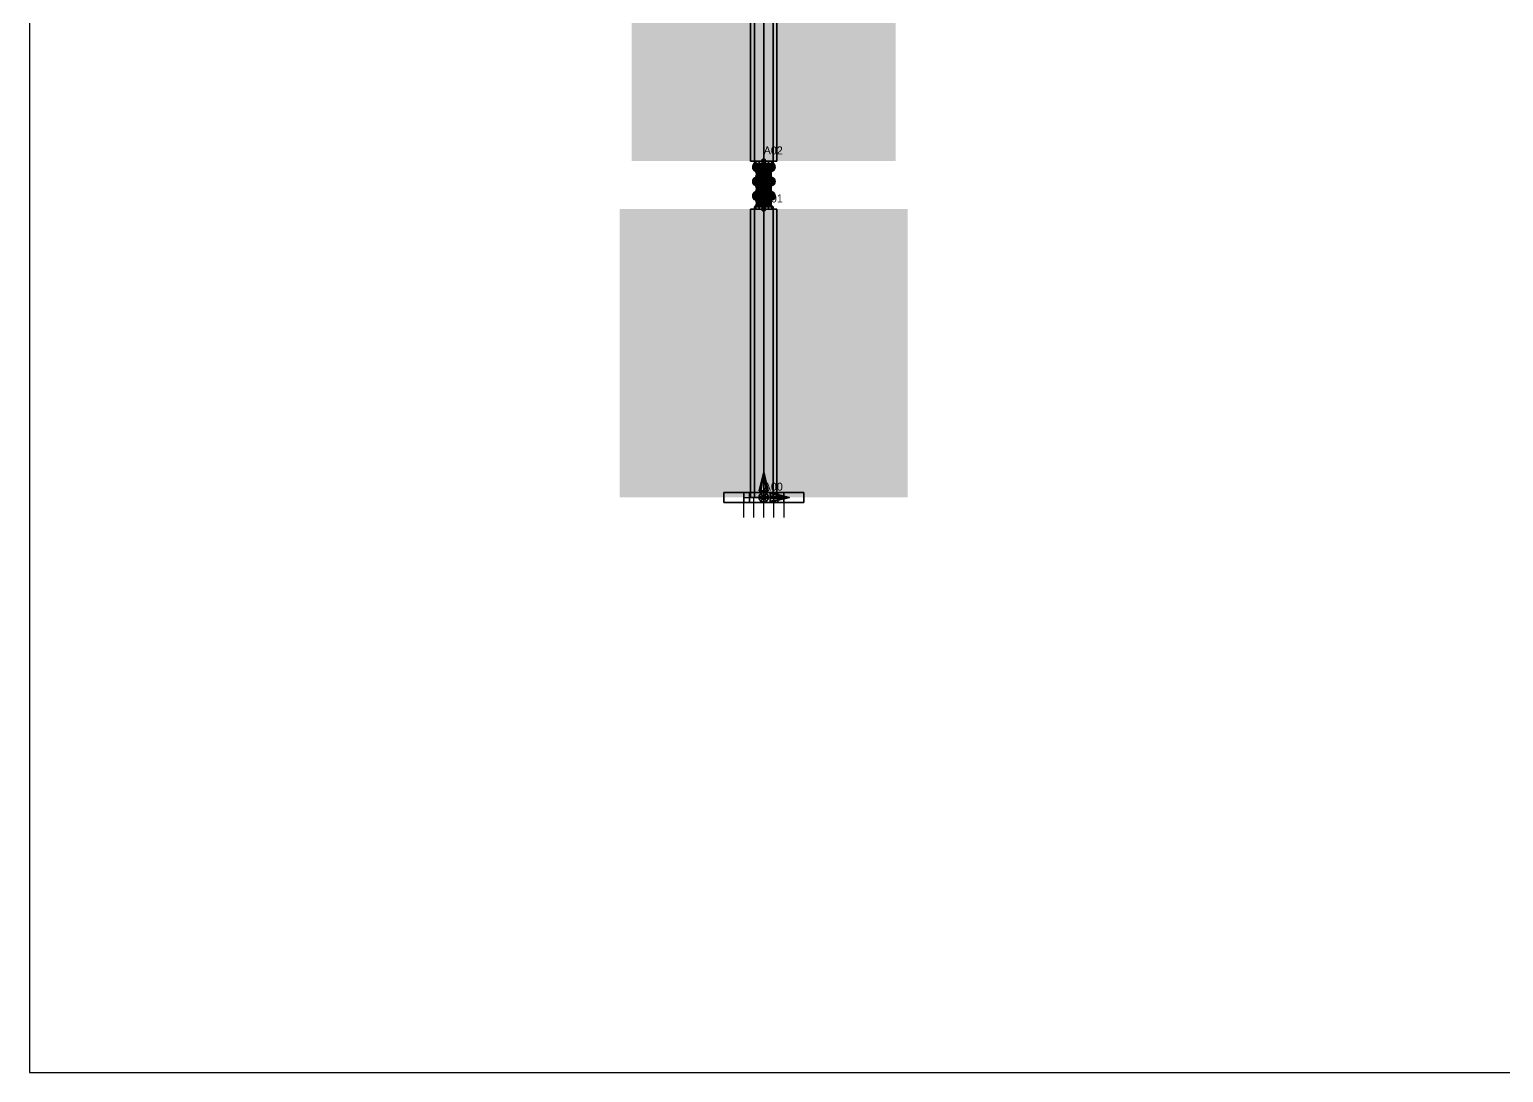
# Model space of a CAD drawing. Extents: x -1614 to 297846, y -601 to 211160.
# Drawn here: x -1614 to 7745, y -601 to 6016 of the extents above; entities that cross this region are included whole.
import ezdxf

# ---------------------------------------------------------------- set-up
doc = ezdxf.new("R2010")
doc.units = 0
doc.layers.get('0').update_dxf_attribs({"linetype": 'CONTINUOUS'})
for name, color, linetype in [('3D-MODEL', 1, 'CONTINUOUS'), ('ANCHOR', 12, 'CONTINUOUS'), ('BORDER', 7, 'CONTINUOUS'), ('DISPL', 13, 'CONTINUOUS'), ('FLXJNT', 4, 'CONTINUOUS'), ('POINT', 5, 'CONTINUOUS'), ('PTATT', 7, 'CONTINUOUS'), ('RUN', 5, 'CONTINUOUS')]:
    doc.layers.add(name, color=color, linetype=linetype)

# ---------------------------------------------------------------- blocks, each defined once
blk = doc.blocks.new('A3BORD')
for p, q in [((-2, 293), (-2, -4)), ((-2, -4), (418, -4))]:
    blk.add_line(p, q)
at = {"flags": 9}
blk.add_attdef('SCL', (329.634147, 57.400283), '', height=5, dxfattribs=at)
blk = doc.blocks.new('RUN')
at = {"const_width": 1}
blk.add_lwpolyline([(0, 0), (1, 0)], dxfattribs=at)
at = {"flags": 9}
for tag, p in [('SCH', (0.349303, 0.165755)), ('MAT', (0.349303, 0.182422)), ('NOM', (0.349303, 0.149088))]:
    blk.add_attdef(tag, p, '', height=0.01, dxfattribs=at)
blk = doc.blocks.new('3DRUN')
at = {"color": 0, "linetype": 'CONTINUOUS'}
for points in [[(1, 0.353553, -0.353553), (1, 0.5), (0, 0.5), (0, 0.353553, -0.353553)], [(1, 0.5), (1, 0.353553, 0.353553), (0, 0.353553, 0.353553), (0, 0.5)], [(1, 0, -0.5), (1, 0.353553, -0.353553), (0, 0.353553, -0.353553), (0, 0, -0.5)], [(1, 0.353553, 0.353553), (1, 0, 0.5), (0, 0, 0.5), (0, 0.353553, 0.353553)], [(1, -0.353553, -0.353553), (1, 0, -0.5), (0, 0, -0.5), (0, -0.353553, -0.353553)], [(1, 0, 0.5), (1, -0.353553, 0.353553), (0, -0.353553, 0.353553), (0, 0, 0.5)], [(1, -0.353553, 0.353553), (1, -0.5), (0, -0.5), (0, -0.353553, 0.353553)], [(1, -0.5), (1, -0.353553, -0.353553), (0, -0.353553, -0.353553), (0, -0.5)]]:
    blk.add_3dface(points, dxfattribs=at)
blk = doc.blocks.new('FLXJNT')
at = {"color": 0, "linetype": 'BYBLOCK'}
for p, q in [((0, 0.5), (0, -0.5)), ((0, 0.35), (0.05, 0.35)), ((0.95, 0.35), (1, 0.35)), ((1, -0.5), (1, 0.5)), ((0, -0.35), (0.05, -0.35)), ((0.95, -0.35), (1, -0.35))]:
    blk.add_line(p, q, dxfattribs=at)
for centre, start, end in [((0.125, 0.35), 180, 0), ((0.275, 0.35), 0, 180), ((0.425, 0.35), 180, 0), ((0.575, 0.35), 0, 180), ((0.725, 0.35), 180, 0), ((0.875, 0.35), 0, 180), ((0.125, -0.35), 0, 180), ((0.425, -0.35), 0, 180), ((0.725, -0.35), 0, 180), ((0.275, -0.35), 180, 0), ((0.575, -0.35), 180, 0), ((0.875, -0.35), 180, 0)]:
    blk.add_arc(centre, 0.075, start, end, dxfattribs=at)
blk = doc.blocks.new('3DFLXJNT')
at = {"color": 0, "linetype": 'BYBLOCK'}
blk.add_lwpolyline([(1, 0.5), (1, 0.35), (0.95, 0.35, 1), (0.8, 0.35, -1), (0.65, 0.35, 1), (0.5, 0.35, -1), (0.35, 0.35, 1), (0.2, 0.35, -1), (0.05, 0.35), (0, 0.35), (0, 0.5)], format="xyb", dxfattribs=at)
at = {"color": 0, "linetype": 'BYBLOCK', "extrusion": (1, 0, 0)}
blk.add_circle((0, 0), 0.5, dxfattribs=at)
at = {"color": 0, "linetype": 'BYBLOCK', "extrusion": (-1, 0, 0)}
blk.add_circle((0, 0, -1), 0.5, dxfattribs=at)
at = {"color": 0, "linetype": 'BYBLOCK'}
mesh = blk.add_polymesh((9, 5), dxfattribs=at)
for k, corner in enumerate([(0.060048, 0.3125), (0.052556, 0.330589), (0.05, 0.35), (0, 0.35), (0, 0.5), (0.060048, 0.270633, -0.15625), (0.052556, 0.286298, -0.165294), (0.05, 0.303109, -0.175), (0, 0.303109, -0.175), (0, 0.433013, -0.25), (0.060048, 0.15625, -0.270633), (0.052556, 0.165294, -0.286298), (0.05, 0.175, -0.303109), (0, 0.175, -0.303109), (0, 0.25, -0.433013), (0.060048, 0, -0.3125), (0.052556, 0, -0.330589), (0.05, 0, -0.35), (0, 0, -0.35), (0, 0, -0.5), (0.060048, -0.15625, -0.270633), (0.052556, -0.165294, -0.286298), (0.05, -0.175, -0.303109), (0, -0.175, -0.303109), (0, -0.25, -0.433013), (0.060048, -0.270633, -0.15625), (0.052556, -0.286298, -0.165294), (0.05, -0.303109, -0.175), (0, -0.303109, -0.175), (0, -0.433013, -0.25), (0.060048, -0.3125), (0.052556, -0.330589), (0.05, -0.35), (0, -0.35), (0, -0.5), (0.060048, -0.270633, 0.15625), (0.052556, -0.286298, 0.165294), (0.05, -0.303109, 0.175), (0, -0.303109, 0.175), (0, -0.433013, 0.25), (0.060048, -0.15625, 0.270633), (0.052556, -0.165294, 0.286298), (0.05, -0.175, 0.303109), (0, -0.175, 0.303109), (0, -0.25, 0.433013)]):
    mesh.set_mesh_vertex(divmod(k, 5), corner)
mesh = blk.add_polymesh((4, 5), dxfattribs=at)
for k, corner in enumerate([(0.060048, -0.15625, 0.270633), (0.052556, -0.165294, 0.286298), (0.05, -0.175, 0.303109), (0, -0.175, 0.303109), (0, -0.25, 0.433013), (0.060048, 0, 0.3125), (0.052556, 0, 0.330589), (0.05, 0, 0.35), (0, 0, 0.35), (0, 0, 0.5), (0.060048, 0.15625, 0.270633), (0.052556, 0.165294, 0.286298), (0.05, 0.175, 0.303109), (0, 0.175, 0.303109), (0, 0.25, 0.433013), (0.060048, 0.270633, 0.15625), (0.052556, 0.286298, 0.165294), (0.05, 0.303109, 0.175), (0, 0.303109, 0.175), (0, 0.433013, 0.25)]):
    mesh.set_mesh_vertex(divmod(k, 5), corner)
mesh = blk.add_polymesh((9, 9), dxfattribs=at)
for k, corner in enumerate([(0.189952, 0.3125), (0.178033, 0.296967), (0.1625, 0.285048), (0.144411, 0.277556), (0.125, 0.275), (0.105589, 0.277556), (0.0875, 0.285048), (0.071967, 0.296967), (0.060048, 0.3125), (0.189952, 0.270633, -0.15625), (0.178033, 0.257181, -0.148483), (0.1625, 0.246859, -0.142524), (0.144411, 0.24037, -0.138778), (0.125, 0.238157, -0.1375), (0.105589, 0.24037, -0.138778), (0.0875, 0.246859, -0.142524), (0.071967, 0.257181, -0.148483), (0.060048, 0.270633, -0.15625), (0.189952, 0.15625, -0.270633), (0.178033, 0.148483, -0.257181), (0.1625, 0.142524, -0.246859), (0.144411, 0.138778, -0.24037), (0.125, 0.1375, -0.238157), (0.105589, 0.138778, -0.24037), (0.0875, 0.142524, -0.246859), (0.071967, 0.148483, -0.257181), (0.060048, 0.15625, -0.270633), (0.189952, 0, -0.3125), (0.178033, 0, -0.296967), (0.1625, 0, -0.285048), (0.144411, 0, -0.277556), (0.125, 0, -0.275), (0.105589, 0, -0.277556), (0.0875, 0, -0.285048), (0.071967, 0, -0.296967), (0.060048, 0, -0.3125), (0.189952, -0.15625, -0.270633), (0.178033, -0.148483, -0.257181), (0.1625, -0.142524, -0.246859), (0.144411, -0.138778, -0.24037), (0.125, -0.1375, -0.238157), (0.105589, -0.138778, -0.24037), (0.0875, -0.142524, -0.246859), (0.071967, -0.148483, -0.257181), (0.060048, -0.15625, -0.270633), (0.189952, -0.270633, -0.15625), (0.178033, -0.257181, -0.148483), (0.1625, -0.246859, -0.142524), (0.144411, -0.24037, -0.138778), (0.125, -0.238157, -0.1375), (0.105589, -0.24037, -0.138778), (0.0875, -0.246859, -0.142524), (0.071967, -0.257181, -0.148483), (0.060048, -0.270633, -0.15625), (0.189952, -0.3125), (0.178033, -0.296967), (0.1625, -0.285048), (0.144411, -0.277556), (0.125, -0.275), (0.105589, -0.277556), (0.0875, -0.285048), (0.071967, -0.296967), (0.060048, -0.3125), (0.189952, -0.270633, 0.15625), (0.178033, -0.257181, 0.148483), (0.1625, -0.246859, 0.142524), (0.144411, -0.24037, 0.138778), (0.125, -0.238157, 0.1375), (0.105589, -0.24037, 0.138778), (0.0875, -0.246859, 0.142524), (0.071967, -0.257181, 0.148483), (0.060048, -0.270633, 0.15625), (0.189952, -0.15625, 0.270633), (0.178033, -0.148483, 0.257181), (0.1625, -0.142524, 0.246859), (0.144411, -0.138778, 0.24037), (0.125, -0.1375, 0.238157), (0.105589, -0.138778, 0.24037), (0.0875, -0.142524, 0.246859), (0.071967, -0.148483, 0.257181), (0.060048, -0.15625, 0.270633)]):
    mesh.set_mesh_vertex(divmod(k, 9), corner)
mesh = blk.add_polymesh((9, 9), dxfattribs=at)
for k, corner in enumerate([(0.275, 0.425), (0.255589, 0.422444), (0.2375, 0.414952), (0.221967, 0.403033), (0.210048, 0.3875), (0.202556, 0.369411), (0.2, 0.35), (0.197444, 0.330589), (0.189952, 0.3125), (0.275, 0.368061, -0.2125), (0.255589, 0.365848, -0.211222), (0.2375, 0.359359, -0.207476), (0.221967, 0.349037, -0.201517), (0.210048, 0.335585, -0.19375), (0.202556, 0.31992, -0.184706), (0.2, 0.303109, -0.175), (0.197444, 0.286298, -0.165294), (0.189952, 0.270633, -0.15625), (0.275, 0.2125, -0.368061), (0.255589, 0.211222, -0.365848), (0.2375, 0.207476, -0.359359), (0.221967, 0.201517, -0.349037), (0.210048, 0.19375, -0.335585), (0.202556, 0.184706, -0.31992), (0.2, 0.175, -0.303109), (0.197444, 0.165294, -0.286298), (0.189952, 0.15625, -0.270633), (0.275, 0, -0.425), (0.255589, 0, -0.422444), (0.2375, 0, -0.414952), (0.221967, 0, -0.403033), (0.210048, 0, -0.3875), (0.202556, 0, -0.369411), (0.2, 0, -0.35), (0.197444, 0, -0.330589), (0.189952, 0, -0.3125), (0.275, -0.2125, -0.368061), (0.255589, -0.211222, -0.365848), (0.2375, -0.207476, -0.359359), (0.221967, -0.201517, -0.349037), (0.210048, -0.19375, -0.335585), (0.202556, -0.184706, -0.31992), (0.2, -0.175, -0.303109), (0.197444, -0.165294, -0.286298), (0.189952, -0.15625, -0.270633), (0.275, -0.368061, -0.2125), (0.255589, -0.365848, -0.211222), (0.2375, -0.359359, -0.207476), (0.221967, -0.349037, -0.201517), (0.210048, -0.335585, -0.19375), (0.202556, -0.31992, -0.184706), (0.2, -0.303109, -0.175), (0.197444, -0.286298, -0.165294), (0.189952, -0.270633, -0.15625), (0.275, -0.425), (0.255589, -0.422444), (0.2375, -0.414952), (0.221967, -0.403033), (0.210048, -0.3875), (0.202556, -0.369411), (0.2, -0.35), (0.197444, -0.330589), (0.189952, -0.3125), (0.275, -0.368061, 0.2125), (0.255589, -0.365848, 0.211222), (0.2375, -0.359359, 0.207476), (0.221967, -0.349037, 0.201517), (0.210048, -0.335585, 0.19375), (0.202556, -0.31992, 0.184706), (0.2, -0.303109, 0.175), (0.197444, -0.286298, 0.165294), (0.189952, -0.270633, 0.15625), (0.275, -0.2125, 0.368061), (0.255589, -0.211222, 0.365848), (0.2375, -0.207476, 0.359359), (0.221967, -0.201517, 0.349037), (0.210048, -0.19375, 0.335585), (0.202556, -0.184706, 0.31992), (0.2, -0.175, 0.303109), (0.197444, -0.165294, 0.286298), (0.189952, -0.15625, 0.270633)]):
    mesh.set_mesh_vertex(divmod(k, 9), corner)
mesh = blk.add_polymesh((4, 9), dxfattribs=at)
for k, corner in enumerate([(0.275, -0.2125, 0.368061), (0.255589, -0.211222, 0.365848), (0.2375, -0.207476, 0.359359), (0.221967, -0.201517, 0.349037), (0.210048, -0.19375, 0.335585), (0.202556, -0.184706, 0.31992), (0.2, -0.175, 0.303109), (0.197444, -0.165294, 0.286298), (0.189952, -0.15625, 0.270633), (0.275, 0, 0.425), (0.255589, 0, 0.422444), (0.2375, 0, 0.414952), (0.221967, 0, 0.403033), (0.210048, 0, 0.3875), (0.202556, 0, 0.369411), (0.2, 0, 0.35), (0.197444, 0, 0.330589), (0.189952, 0, 0.3125), (0.275, 0.2125, 0.368061), (0.255589, 0.211222, 0.365848), (0.2375, 0.207476, 0.359359), (0.221967, 0.201517, 0.349037), (0.210048, 0.19375, 0.335585), (0.202556, 0.184706, 0.31992), (0.2, 0.175, 0.303109), (0.197444, 0.165294, 0.286298), (0.189952, 0.15625, 0.270633), (0.275, 0.368061, 0.2125), (0.255589, 0.365848, 0.211222), (0.2375, 0.359359, 0.207476), (0.221967, 0.349037, 0.201517), (0.210048, 0.335585, 0.19375), (0.202556, 0.31992, 0.184706), (0.2, 0.303109, 0.175), (0.197444, 0.286298, 0.165294), (0.189952, 0.270633, 0.15625)]):
    mesh.set_mesh_vertex(divmod(k, 9), corner)
mesh = blk.add_polymesh((9, 9), dxfattribs=at)
for k, corner in enumerate([(0.360048, 0.3125), (0.352556, 0.330589), (0.35, 0.35), (0.347444, 0.369411), (0.339952, 0.3875), (0.328033, 0.403033), (0.3125, 0.414952), (0.294411, 0.422444), (0.275, 0.425), (0.360048, 0.270633, -0.15625), (0.352556, 0.286298, -0.165294), (0.35, 0.303109, -0.175), (0.347444, 0.31992, -0.184706), (0.339952, 0.335585, -0.19375), (0.328033, 0.349037, -0.201517), (0.3125, 0.359359, -0.207476), (0.294411, 0.365848, -0.211222), (0.275, 0.368061, -0.2125), (0.360048, 0.15625, -0.270633), (0.352556, 0.165294, -0.286298), (0.35, 0.175, -0.303109), (0.347444, 0.184706, -0.31992), (0.339952, 0.19375, -0.335585), (0.328033, 0.201517, -0.349037), (0.3125, 0.207476, -0.359359), (0.294411, 0.211222, -0.365848), (0.275, 0.2125, -0.368061), (0.360048, 0, -0.3125), (0.352556, 0, -0.330589), (0.35, 0, -0.35), (0.347444, 0, -0.369411), (0.339952, 0, -0.3875), (0.328033, 0, -0.403033), (0.3125, 0, -0.414952), (0.294411, 0, -0.422444), (0.275, 0, -0.425), (0.360048, -0.15625, -0.270633), (0.352556, -0.165294, -0.286298), (0.35, -0.175, -0.303109), (0.347444, -0.184706, -0.31992), (0.339952, -0.19375, -0.335585), (0.328033, -0.201517, -0.349037), (0.3125, -0.207476, -0.359359), (0.294411, -0.211222, -0.365848), (0.275, -0.2125, -0.368061), (0.360048, -0.270633, -0.15625), (0.352556, -0.286298, -0.165294), (0.35, -0.303109, -0.175), (0.347444, -0.31992, -0.184706), (0.339952, -0.335585, -0.19375), (0.328033, -0.349037, -0.201517), (0.3125, -0.359359, -0.207476), (0.294411, -0.365848, -0.211222), (0.275, -0.368061, -0.2125), (0.360048, -0.3125), (0.352556, -0.330589), (0.35, -0.35), (0.347444, -0.369411), (0.339952, -0.3875), (0.328033, -0.403033), (0.3125, -0.414952), (0.294411, -0.422444), (0.275, -0.425), (0.360048, -0.270633, 0.15625), (0.352556, -0.286298, 0.165294), (0.35, -0.303109, 0.175), (0.347444, -0.31992, 0.184706), (0.339952, -0.335585, 0.19375), (0.328033, -0.349037, 0.201517), (0.3125, -0.359359, 0.207476), (0.294411, -0.365848, 0.211222), (0.275, -0.368061, 0.2125), (0.360048, -0.15625, 0.270633), (0.352556, -0.165294, 0.286298), (0.35, -0.175, 0.303109), (0.347444, -0.184706, 0.31992), (0.339952, -0.19375, 0.335585), (0.328033, -0.201517, 0.349037), (0.3125, -0.207476, 0.359359), (0.294411, -0.211222, 0.365848), (0.275, -0.2125, 0.368061)]):
    mesh.set_mesh_vertex(divmod(k, 9), corner)
mesh = blk.add_polymesh((4, 9), dxfattribs=at)
for k, corner in enumerate([(0.360048, -0.15625, 0.270633), (0.352556, -0.165294, 0.286298), (0.35, -0.175, 0.303109), (0.347444, -0.184706, 0.31992), (0.339952, -0.19375, 0.335585), (0.328033, -0.201517, 0.349037), (0.3125, -0.207476, 0.359359), (0.294411, -0.211222, 0.365848), (0.275, -0.2125, 0.368061), (0.360048, 0, 0.3125), (0.352556, 0, 0.330589), (0.35, 0, 0.35), (0.347444, 0, 0.369411), (0.339952, 0, 0.3875), (0.328033, 0, 0.403033), (0.3125, 0, 0.414952), (0.294411, 0, 0.422444), (0.275, 0, 0.425), (0.360048, 0.15625, 0.270633), (0.352556, 0.165294, 0.286298), (0.35, 0.175, 0.303109), (0.347444, 0.184706, 0.31992), (0.339952, 0.19375, 0.335585), (0.328033, 0.201517, 0.349037), (0.3125, 0.207476, 0.359359), (0.294411, 0.211222, 0.365848), (0.275, 0.2125, 0.368061), (0.360048, 0.270633, 0.15625), (0.352556, 0.286298, 0.165294), (0.35, 0.303109, 0.175), (0.347444, 0.31992, 0.184706), (0.339952, 0.335585, 0.19375), (0.328033, 0.349037, 0.201517), (0.3125, 0.359359, 0.207476), (0.294411, 0.365848, 0.211222), (0.275, 0.368061, 0.2125)]):
    mesh.set_mesh_vertex(divmod(k, 9), corner)
mesh = blk.add_polymesh((9, 9), dxfattribs=at)
for k, corner in enumerate([(0.489952, 0.3125), (0.478033, 0.296967), (0.4625, 0.285048), (0.444411, 0.277556), (0.425, 0.275), (0.405589, 0.277556), (0.3875, 0.285048), (0.371967, 0.296967), (0.360048, 0.3125), (0.489952, 0.270633, -0.15625), (0.478033, 0.257181, -0.148483), (0.4625, 0.246859, -0.142524), (0.444411, 0.24037, -0.138778), (0.425, 0.238157, -0.1375), (0.405589, 0.24037, -0.138778), (0.3875, 0.246859, -0.142524), (0.371967, 0.257181, -0.148483), (0.360048, 0.270633, -0.15625), (0.489952, 0.15625, -0.270633), (0.478033, 0.148483, -0.257181), (0.4625, 0.142524, -0.246859), (0.444411, 0.138778, -0.24037), (0.425, 0.1375, -0.238157), (0.405589, 0.138778, -0.24037), (0.3875, 0.142524, -0.246859), (0.371967, 0.148483, -0.257181), (0.360048, 0.15625, -0.270633), (0.489952, 0, -0.3125), (0.478033, 0, -0.296967), (0.4625, 0, -0.285048), (0.444411, 0, -0.277556), (0.425, 0, -0.275), (0.405589, 0, -0.277556), (0.3875, 0, -0.285048), (0.371967, 0, -0.296967), (0.360048, 0, -0.3125), (0.489952, -0.15625, -0.270633), (0.478033, -0.148483, -0.257181), (0.4625, -0.142524, -0.246859), (0.444411, -0.138778, -0.24037), (0.425, -0.1375, -0.238157), (0.405589, -0.138778, -0.24037), (0.3875, -0.142524, -0.246859), (0.371967, -0.148483, -0.257181), (0.360048, -0.15625, -0.270633), (0.489952, -0.270633, -0.15625), (0.478033, -0.257181, -0.148483), (0.4625, -0.246859, -0.142524), (0.444411, -0.24037, -0.138778), (0.425, -0.238157, -0.1375), (0.405589, -0.24037, -0.138778), (0.3875, -0.246859, -0.142524), (0.371967, -0.257181, -0.148483), (0.360048, -0.270633, -0.15625), (0.489952, -0.3125), (0.478033, -0.296967), (0.4625, -0.285048), (0.444411, -0.277556), (0.425, -0.275), (0.405589, -0.277556), (0.3875, -0.285048), (0.371967, -0.296967), (0.360048, -0.3125), (0.489952, -0.270633, 0.15625), (0.478033, -0.257181, 0.148483), (0.4625, -0.246859, 0.142524), (0.444411, -0.24037, 0.138778), (0.425, -0.238157, 0.1375), (0.405589, -0.24037, 0.138778), (0.3875, -0.246859, 0.142524), (0.371967, -0.257181, 0.148483), (0.360048, -0.270633, 0.15625), (0.489952, -0.15625, 0.270633), (0.478033, -0.148483, 0.257181), (0.4625, -0.142524, 0.246859), (0.444411, -0.138778, 0.24037), (0.425, -0.1375, 0.238157), (0.405589, -0.138778, 0.24037), (0.3875, -0.142524, 0.246859), (0.371967, -0.148483, 0.257181), (0.360048, -0.15625, 0.270633)]):
    mesh.set_mesh_vertex(divmod(k, 9), corner)
mesh = blk.add_polymesh((9, 9), dxfattribs=at)
for k, corner in enumerate([(0.575, 0.425), (0.555589, 0.422444), (0.5375, 0.414952), (0.521967, 0.403033), (0.510048, 0.3875), (0.502556, 0.369411), (0.5, 0.35), (0.497444, 0.330589), (0.489952, 0.3125), (0.575, 0.368061, -0.2125), (0.555589, 0.365848, -0.211222), (0.5375, 0.359359, -0.207476), (0.521967, 0.349037, -0.201517), (0.510048, 0.335585, -0.19375), (0.502556, 0.31992, -0.184706), (0.5, 0.303109, -0.175), (0.497444, 0.286298, -0.165294), (0.489952, 0.270633, -0.15625), (0.575, 0.2125, -0.368061), (0.555589, 0.211222, -0.365848), (0.5375, 0.207476, -0.359359), (0.521967, 0.201517, -0.349037), (0.510048, 0.19375, -0.335585), (0.502556, 0.184706, -0.31992), (0.5, 0.175, -0.303109), (0.497444, 0.165294, -0.286298), (0.489952, 0.15625, -0.270633), (0.575, 0, -0.425), (0.555589, 0, -0.422444), (0.5375, 0, -0.414952), (0.521967, 0, -0.403033), (0.510048, 0, -0.3875), (0.502556, 0, -0.369411), (0.5, 0, -0.35), (0.497444, 0, -0.330589), (0.489952, 0, -0.3125), (0.575, -0.2125, -0.368061), (0.555589, -0.211222, -0.365848), (0.5375, -0.207476, -0.359359), (0.521967, -0.201517, -0.349037), (0.510048, -0.19375, -0.335585), (0.502556, -0.184706, -0.31992), (0.5, -0.175, -0.303109), (0.497444, -0.165294, -0.286298), (0.489952, -0.15625, -0.270633), (0.575, -0.368061, -0.2125), (0.555589, -0.365848, -0.211222), (0.5375, -0.359359, -0.207476), (0.521967, -0.349037, -0.201517), (0.510048, -0.335585, -0.19375), (0.502556, -0.31992, -0.184706), (0.5, -0.303109, -0.175), (0.497444, -0.286298, -0.165294), (0.489952, -0.270633, -0.15625), (0.575, -0.425), (0.555589, -0.422444), (0.5375, -0.414952), (0.521967, -0.403033), (0.510048, -0.3875), (0.502556, -0.369411), (0.5, -0.35), (0.497444, -0.330589), (0.489952, -0.3125), (0.575, -0.368061, 0.2125), (0.555589, -0.365848, 0.211222), (0.5375, -0.359359, 0.207476), (0.521967, -0.349037, 0.201517), (0.510048, -0.335585, 0.19375), (0.502556, -0.31992, 0.184706), (0.5, -0.303109, 0.175), (0.497444, -0.286298, 0.165294), (0.489952, -0.270633, 0.15625), (0.575, -0.2125, 0.368061), (0.555589, -0.211222, 0.365848), (0.5375, -0.207476, 0.359359), (0.521967, -0.201517, 0.349037), (0.510048, -0.19375, 0.335585), (0.502556, -0.184706, 0.31992), (0.5, -0.175, 0.303109), (0.497444, -0.165294, 0.286298), (0.489952, -0.15625, 0.270633)]):
    mesh.set_mesh_vertex(divmod(k, 9), corner)
mesh = blk.add_polymesh((4, 9), dxfattribs=at)
for k, corner in enumerate([(0.575, -0.2125, 0.368061), (0.555589, -0.211222, 0.365848), (0.5375, -0.207476, 0.359359), (0.521967, -0.201517, 0.349037), (0.510048, -0.19375, 0.335585), (0.502556, -0.184706, 0.31992), (0.5, -0.175, 0.303109), (0.497444, -0.165294, 0.286298), (0.489952, -0.15625, 0.270633), (0.575, 0, 0.425), (0.555589, 0, 0.422444), (0.5375, 0, 0.414952), (0.521967, 0, 0.403033), (0.510048, 0, 0.3875), (0.502556, 0, 0.369411), (0.5, 0, 0.35), (0.497444, 0, 0.330589), (0.489952, 0, 0.3125), (0.575, 0.2125, 0.368061), (0.555589, 0.211222, 0.365848), (0.5375, 0.207476, 0.359359), (0.521967, 0.201517, 0.349037), (0.510048, 0.19375, 0.335585), (0.502556, 0.184706, 0.31992), (0.5, 0.175, 0.303109), (0.497444, 0.165294, 0.286298), (0.489952, 0.15625, 0.270633), (0.575, 0.368061, 0.2125), (0.555589, 0.365848, 0.211222), (0.5375, 0.359359, 0.207476), (0.521967, 0.349037, 0.201517), (0.510048, 0.335585, 0.19375), (0.502556, 0.31992, 0.184706), (0.5, 0.303109, 0.175), (0.497444, 0.286298, 0.165294), (0.489952, 0.270633, 0.15625)]):
    mesh.set_mesh_vertex(divmod(k, 9), corner)
mesh = blk.add_polymesh((9, 9), dxfattribs=at)
for k, corner in enumerate([(0.660048, 0.3125), (0.652556, 0.330589), (0.65, 0.35), (0.647444, 0.369411), (0.639952, 0.3875), (0.628033, 0.403033), (0.6125, 0.414952), (0.594411, 0.422444), (0.575, 0.425), (0.660048, 0.270633, -0.15625), (0.652556, 0.286298, -0.165294), (0.65, 0.303109, -0.175), (0.647444, 0.31992, -0.184706), (0.639952, 0.335585, -0.19375), (0.628033, 0.349037, -0.201517), (0.6125, 0.359359, -0.207476), (0.594411, 0.365848, -0.211222), (0.575, 0.368061, -0.2125), (0.660048, 0.15625, -0.270633), (0.652556, 0.165294, -0.286298), (0.65, 0.175, -0.303109), (0.647444, 0.184706, -0.31992), (0.639952, 0.19375, -0.335585), (0.628033, 0.201517, -0.349037), (0.6125, 0.207476, -0.359359), (0.594411, 0.211222, -0.365848), (0.575, 0.2125, -0.368061), (0.660048, 0, -0.3125), (0.652556, 0, -0.330589), (0.65, 0, -0.35), (0.647444, 0, -0.369411), (0.639952, 0, -0.3875), (0.628033, 0, -0.403033), (0.6125, 0, -0.414952), (0.594411, 0, -0.422444), (0.575, 0, -0.425), (0.660048, -0.15625, -0.270633), (0.652556, -0.165294, -0.286298), (0.65, -0.175, -0.303109), (0.647444, -0.184706, -0.31992), (0.639952, -0.19375, -0.335585), (0.628033, -0.201517, -0.349037), (0.6125, -0.207476, -0.359359), (0.594411, -0.211222, -0.365848), (0.575, -0.2125, -0.368061), (0.660048, -0.270633, -0.15625), (0.652556, -0.286298, -0.165294), (0.65, -0.303109, -0.175), (0.647444, -0.31992, -0.184706), (0.639952, -0.335585, -0.19375), (0.628033, -0.349037, -0.201517), (0.6125, -0.359359, -0.207476), (0.594411, -0.365848, -0.211222), (0.575, -0.368061, -0.2125), (0.660048, -0.3125), (0.652556, -0.330589), (0.65, -0.35), (0.647444, -0.369411), (0.639952, -0.3875), (0.628033, -0.403033), (0.6125, -0.414952), (0.594411, -0.422444), (0.575, -0.425), (0.660048, -0.270633, 0.15625), (0.652556, -0.286298, 0.165294), (0.65, -0.303109, 0.175), (0.647444, -0.31992, 0.184706), (0.639952, -0.335585, 0.19375), (0.628033, -0.349037, 0.201517), (0.6125, -0.359359, 0.207476), (0.594411, -0.365848, 0.211222), (0.575, -0.368061, 0.2125), (0.660048, -0.15625, 0.270633), (0.652556, -0.165294, 0.286298), (0.65, -0.175, 0.303109), (0.647444, -0.184706, 0.31992), (0.639952, -0.19375, 0.335585), (0.628033, -0.201517, 0.349037), (0.6125, -0.207476, 0.359359), (0.594411, -0.211222, 0.365848), (0.575, -0.2125, 0.368061)]):
    mesh.set_mesh_vertex(divmod(k, 9), corner)
mesh = blk.add_polymesh((4, 9), dxfattribs=at)
for k, corner in enumerate([(0.660048, -0.15625, 0.270633), (0.652556, -0.165294, 0.286298), (0.65, -0.175, 0.303109), (0.647444, -0.184706, 0.31992), (0.639952, -0.19375, 0.335585), (0.628033, -0.201517, 0.349037), (0.6125, -0.207476, 0.359359), (0.594411, -0.211222, 0.365848), (0.575, -0.2125, 0.368061), (0.660048, 0, 0.3125), (0.652556, 0, 0.330589), (0.65, 0, 0.35), (0.647444, 0, 0.369411), (0.639952, 0, 0.3875), (0.628033, 0, 0.403033), (0.6125, 0, 0.414952), (0.594411, 0, 0.422444), (0.575, 0, 0.425), (0.660048, 0.15625, 0.270633), (0.652556, 0.165294, 0.286298), (0.65, 0.175, 0.303109), (0.647444, 0.184706, 0.31992), (0.639952, 0.19375, 0.335585), (0.628033, 0.201517, 0.349037), (0.6125, 0.207476, 0.359359), (0.594411, 0.211222, 0.365848), (0.575, 0.2125, 0.368061), (0.660048, 0.270633, 0.15625), (0.652556, 0.286298, 0.165294), (0.65, 0.303109, 0.175), (0.647444, 0.31992, 0.184706), (0.639952, 0.335585, 0.19375), (0.628033, 0.349037, 0.201517), (0.6125, 0.359359, 0.207476), (0.594411, 0.365848, 0.211222), (0.575, 0.368061, 0.2125)]):
    mesh.set_mesh_vertex(divmod(k, 9), corner)
mesh = blk.add_polymesh((9, 9), dxfattribs=at)
for k, corner in enumerate([(0.789952, 0.3125), (0.778033, 0.296967), (0.7625, 0.285048), (0.744411, 0.277556), (0.725, 0.275), (0.705589, 0.277556), (0.6875, 0.285048), (0.671967, 0.296967), (0.660048, 0.3125), (0.789952, 0.270633, -0.15625), (0.778033, 0.257181, -0.148483), (0.7625, 0.246859, -0.142524), (0.744411, 0.24037, -0.138778), (0.725, 0.238157, -0.1375), (0.705589, 0.24037, -0.138778), (0.6875, 0.246859, -0.142524), (0.671967, 0.257181, -0.148483), (0.660048, 0.270633, -0.15625), (0.789952, 0.15625, -0.270633), (0.778033, 0.148483, -0.257181), (0.7625, 0.142524, -0.246859), (0.744411, 0.138778, -0.24037), (0.725, 0.1375, -0.238157), (0.705589, 0.138778, -0.24037), (0.6875, 0.142524, -0.246859), (0.671967, 0.148483, -0.257181), (0.660048, 0.15625, -0.270633), (0.789952, 0, -0.3125), (0.778033, 0, -0.296967), (0.7625, 0, -0.285048), (0.744411, 0, -0.277556), (0.725, 0, -0.275), (0.705589, 0, -0.277556), (0.6875, 0, -0.285048), (0.671967, 0, -0.296967), (0.660048, 0, -0.3125), (0.789952, -0.15625, -0.270633), (0.778033, -0.148483, -0.257181), (0.7625, -0.142524, -0.246859), (0.744411, -0.138778, -0.24037), (0.725, -0.1375, -0.238157), (0.705589, -0.138778, -0.24037), (0.6875, -0.142524, -0.246859), (0.671967, -0.148483, -0.257181), (0.660048, -0.15625, -0.270633), (0.789952, -0.270633, -0.15625), (0.778033, -0.257181, -0.148483), (0.7625, -0.246859, -0.142524), (0.744411, -0.24037, -0.138778), (0.725, -0.238157, -0.1375), (0.705589, -0.24037, -0.138778), (0.6875, -0.246859, -0.142524), (0.671967, -0.257181, -0.148483), (0.660048, -0.270633, -0.15625), (0.789952, -0.3125), (0.778033, -0.296967), (0.7625, -0.285048), (0.744411, -0.277556), (0.725, -0.275), (0.705589, -0.277556), (0.6875, -0.285048), (0.671967, -0.296967), (0.660048, -0.3125), (0.789952, -0.270633, 0.15625), (0.778033, -0.257181, 0.148483), (0.7625, -0.246859, 0.142524), (0.744411, -0.24037, 0.138778), (0.725, -0.238157, 0.1375), (0.705589, -0.24037, 0.138778), (0.6875, -0.246859, 0.142524), (0.671967, -0.257181, 0.148483), (0.660048, -0.270633, 0.15625), (0.789952, -0.15625, 0.270633), (0.778033, -0.148483, 0.257181), (0.7625, -0.142524, 0.246859), (0.744411, -0.138778, 0.24037), (0.725, -0.1375, 0.238157), (0.705589, -0.138778, 0.24037), (0.6875, -0.142524, 0.246859), (0.671967, -0.148483, 0.257181), (0.660048, -0.15625, 0.270633)]):
    mesh.set_mesh_vertex(divmod(k, 9), corner)
mesh = blk.add_polymesh((9, 9), dxfattribs=at)
for k, corner in enumerate([(0.875, 0.425), (0.855589, 0.422444), (0.8375, 0.414952), (0.821967, 0.403033), (0.810048, 0.3875), (0.802556, 0.369411), (0.8, 0.35), (0.797444, 0.330589), (0.789952, 0.3125), (0.875, 0.368061, -0.2125), (0.855589, 0.365848, -0.211222), (0.8375, 0.359359, -0.207476), (0.821967, 0.349037, -0.201517), (0.810048, 0.335585, -0.19375), (0.802556, 0.31992, -0.184706), (0.8, 0.303109, -0.175), (0.797444, 0.286298, -0.165294), (0.789952, 0.270633, -0.15625), (0.875, 0.2125, -0.368061), (0.855589, 0.211222, -0.365848), (0.8375, 0.207476, -0.359359), (0.821967, 0.201517, -0.349037), (0.810048, 0.19375, -0.335585), (0.802556, 0.184706, -0.31992), (0.8, 0.175, -0.303109), (0.797444, 0.165294, -0.286298), (0.789952, 0.15625, -0.270633), (0.875, 0, -0.425), (0.855589, 0, -0.422444), (0.8375, 0, -0.414952), (0.821967, 0, -0.403033), (0.810048, 0, -0.3875), (0.802556, 0, -0.369411), (0.8, 0, -0.35), (0.797444, 0, -0.330589), (0.789952, 0, -0.3125), (0.875, -0.2125, -0.368061), (0.855589, -0.211222, -0.365848), (0.8375, -0.207476, -0.359359), (0.821967, -0.201517, -0.349037), (0.810048, -0.19375, -0.335585), (0.802556, -0.184706, -0.31992), (0.8, -0.175, -0.303109), (0.797444, -0.165294, -0.286298), (0.789952, -0.15625, -0.270633), (0.875, -0.368061, -0.2125), (0.855589, -0.365848, -0.211222), (0.8375, -0.359359, -0.207476), (0.821967, -0.349037, -0.201517), (0.810048, -0.335585, -0.19375), (0.802556, -0.31992, -0.184706), (0.8, -0.303109, -0.175), (0.797444, -0.286298, -0.165294), (0.789952, -0.270633, -0.15625), (0.875, -0.425), (0.855589, -0.422444), (0.8375, -0.414952), (0.821967, -0.403033), (0.810048, -0.3875), (0.802556, -0.369411), (0.8, -0.35), (0.797444, -0.330589), (0.789952, -0.3125), (0.875, -0.368061, 0.2125), (0.855589, -0.365848, 0.211222), (0.8375, -0.359359, 0.207476), (0.821967, -0.349037, 0.201517), (0.810048, -0.335585, 0.19375), (0.802556, -0.31992, 0.184706), (0.8, -0.303109, 0.175), (0.797444, -0.286298, 0.165294), (0.789952, -0.270633, 0.15625), (0.875, -0.2125, 0.368061), (0.855589, -0.211222, 0.365848), (0.8375, -0.207476, 0.359359), (0.821967, -0.201517, 0.349037), (0.810048, -0.19375, 0.335585), (0.802556, -0.184706, 0.31992), (0.8, -0.175, 0.303109), (0.797444, -0.165294, 0.286298), (0.789952, -0.15625, 0.270633)]):
    mesh.set_mesh_vertex(divmod(k, 9), corner)
mesh = blk.add_polymesh((4, 9), dxfattribs=at)
for k, corner in enumerate([(0.875, -0.2125, 0.368061), (0.855589, -0.211222, 0.365848), (0.8375, -0.207476, 0.359359), (0.821967, -0.201517, 0.349037), (0.810048, -0.19375, 0.335585), (0.802556, -0.184706, 0.31992), (0.8, -0.175, 0.303109), (0.797444, -0.165294, 0.286298), (0.789952, -0.15625, 0.270633), (0.875, 0, 0.425), (0.855589, 0, 0.422444), (0.8375, 0, 0.414952), (0.821967, 0, 0.403033), (0.810048, 0, 0.3875), (0.802556, 0, 0.369411), (0.8, 0, 0.35), (0.797444, 0, 0.330589), (0.789952, 0, 0.3125), (0.875, 0.2125, 0.368061), (0.855589, 0.211222, 0.365848), (0.8375, 0.207476, 0.359359), (0.821967, 0.201517, 0.349037), (0.810048, 0.19375, 0.335585), (0.802556, 0.184706, 0.31992), (0.8, 0.175, 0.303109), (0.797444, 0.165294, 0.286298), (0.789952, 0.15625, 0.270633), (0.875, 0.368061, 0.2125), (0.855589, 0.365848, 0.211222), (0.8375, 0.359359, 0.207476), (0.821967, 0.349037, 0.201517), (0.810048, 0.335585, 0.19375), (0.802556, 0.31992, 0.184706), (0.8, 0.303109, 0.175), (0.797444, 0.286298, 0.165294), (0.789952, 0.270633, 0.15625)]):
    mesh.set_mesh_vertex(divmod(k, 9), corner)
mesh = blk.add_polymesh((9, 9), dxfattribs=at)
for k, corner in enumerate([(1, 0.5), (1, 0.35), (0.95, 0.35), (0.947444, 0.369411), (0.939952, 0.3875), (0.928033, 0.403033), (0.9125, 0.414952), (0.894411, 0.422444), (0.875, 0.425), (1, 0.433013, -0.25), (1, 0.303109, -0.175), (0.95, 0.303109, -0.175), (0.947444, 0.31992, -0.184706), (0.939952, 0.335585, -0.19375), (0.928033, 0.349037, -0.201517), (0.9125, 0.359359, -0.207476), (0.894411, 0.365848, -0.211222), (0.875, 0.368061, -0.2125), (1, 0.25, -0.433013), (1, 0.175, -0.303109), (0.95, 0.175, -0.303109), (0.947444, 0.184706, -0.31992), (0.939952, 0.19375, -0.335585), (0.928033, 0.201517, -0.349037), (0.9125, 0.207476, -0.359359), (0.894411, 0.211222, -0.365848), (0.875, 0.2125, -0.368061), (1, 0, -0.5), (1, 0, -0.35), (0.95, 0, -0.35), (0.947444, 0, -0.369411), (0.939952, 0, -0.3875), (0.928033, 0, -0.403033), (0.9125, 0, -0.414952), (0.894411, 0, -0.422444), (0.875, 0, -0.425), (1, -0.25, -0.433013), (1, -0.175, -0.303109), (0.95, -0.175, -0.303109), (0.947444, -0.184706, -0.31992), (0.939952, -0.19375, -0.335585), (0.928033, -0.201517, -0.349037), (0.9125, -0.207476, -0.359359), (0.894411, -0.211222, -0.365848), (0.875, -0.2125, -0.368061), (1, -0.433013, -0.25), (1, -0.303109, -0.175), (0.95, -0.303109, -0.175), (0.947444, -0.31992, -0.184706), (0.939952, -0.335585, -0.19375), (0.928033, -0.349037, -0.201517), (0.9125, -0.359359, -0.207476), (0.894411, -0.365848, -0.211222), (0.875, -0.368061, -0.2125), (1, -0.5), (1, -0.35), (0.95, -0.35), (0.947444, -0.369411), (0.939952, -0.3875), (0.928033, -0.403033), (0.9125, -0.414952), (0.894411, -0.422444), (0.875, -0.425), (1, -0.433013, 0.25), (1, -0.303109, 0.175), (0.95, -0.303109, 0.175), (0.947444, -0.31992, 0.184706), (0.939952, -0.335585, 0.19375), (0.928033, -0.349037, 0.201517), (0.9125, -0.359359, 0.207476), (0.894411, -0.365848, 0.211222), (0.875, -0.368061, 0.2125), (1, -0.25, 0.433013), (1, -0.175, 0.303109), (0.95, -0.175, 0.303109), (0.947444, -0.184706, 0.31992), (0.939952, -0.19375, 0.335585), (0.928033, -0.201517, 0.349037), (0.9125, -0.207476, 0.359359), (0.894411, -0.211222, 0.365848), (0.875, -0.2125, 0.368061)]):
    mesh.set_mesh_vertex(divmod(k, 9), corner)
mesh = blk.add_polymesh((4, 9), dxfattribs=at)
for k, corner in enumerate([(1, -0.25, 0.433013), (1, -0.175, 0.303109), (0.95, -0.175, 0.303109), (0.947444, -0.184706, 0.31992), (0.939952, -0.19375, 0.335585), (0.928033, -0.201517, 0.349037), (0.9125, -0.207476, 0.359359), (0.894411, -0.211222, 0.365848), (0.875, -0.2125, 0.368061), (1, 0, 0.5), (1, 0, 0.35), (0.95, 0, 0.35), (0.947444, 0, 0.369411), (0.939952, 0, 0.3875), (0.928033, 0, 0.403033), (0.9125, 0, 0.414952), (0.894411, 0, 0.422444), (0.875, 0, 0.425), (1, 0.25, 0.433013), (1, 0.175, 0.303109), (0.95, 0.175, 0.303109), (0.947444, 0.184706, 0.31992), (0.939952, 0.19375, 0.335585), (0.928033, 0.201517, 0.349037), (0.9125, 0.207476, 0.359359), (0.894411, 0.211222, 0.365848), (0.875, 0.2125, 0.368061), (1, 0.433013, 0.25), (1, 0.303109, 0.175), (0.95, 0.303109, 0.175), (0.947444, 0.31992, 0.184706), (0.939952, 0.335585, 0.19375), (0.928033, 0.349037, 0.201517), (0.9125, 0.359359, 0.207476), (0.894411, 0.365848, 0.211222), (0.875, 0.368061, 0.2125)]):
    mesh.set_mesh_vertex(divmod(k, 9), corner)
mesh = blk.add_polymesh((4, 9), dxfattribs=at)
for k, corner in enumerate([(0.189952, -0.15625, 0.270633), (0.178033, -0.148483, 0.257181), (0.1625, -0.142524, 0.246859), (0.144411, -0.138778, 0.24037), (0.125, -0.1375, 0.238157), (0.105589, -0.138778, 0.24037), (0.0875, -0.142524, 0.246859), (0.071967, -0.148483, 0.257181), (0.060048, -0.15625, 0.270633), (0.189952, 0, 0.3125), (0.178033, 0, 0.296967), (0.1625, 0, 0.285048), (0.144411, 0, 0.277556), (0.125, 0, 0.275), (0.105589, 0, 0.277556), (0.0875, 0, 0.285048), (0.071967, 0, 0.296967), (0.060048, 0, 0.3125), (0.189952, 0.15625, 0.270633), (0.178033, 0.148483, 0.257181), (0.1625, 0.142524, 0.246859), (0.144411, 0.138778, 0.24037), (0.125, 0.1375, 0.238157), (0.105589, 0.138778, 0.24037), (0.0875, 0.142524, 0.246859), (0.071967, 0.148483, 0.257181), (0.060048, 0.15625, 0.270633), (0.189952, 0.270633, 0.15625), (0.178033, 0.257181, 0.148483), (0.1625, 0.246859, 0.142524), (0.144411, 0.24037, 0.138778), (0.125, 0.238157, 0.1375), (0.105589, 0.24037, 0.138778), (0.0875, 0.246859, 0.142524), (0.071967, 0.257181, 0.148483), (0.060048, 0.270633, 0.15625)]):
    mesh.set_mesh_vertex(divmod(k, 9), corner)
mesh = blk.add_polymesh((4, 9), dxfattribs=at)
for k, corner in enumerate([(0.489952, -0.15625, 0.270633), (0.478033, -0.148483, 0.257181), (0.4625, -0.142524, 0.246859), (0.444411, -0.138778, 0.24037), (0.425, -0.1375, 0.238157), (0.405589, -0.138778, 0.24037), (0.3875, -0.142524, 0.246859), (0.371967, -0.148483, 0.257181), (0.360048, -0.15625, 0.270633), (0.489952, 0, 0.3125), (0.478033, 0, 0.296967), (0.4625, 0, 0.285048), (0.444411, 0, 0.277556), (0.425, 0, 0.275), (0.405589, 0, 0.277556), (0.3875, 0, 0.285048), (0.371967, 0, 0.296967), (0.360048, 0, 0.3125), (0.489952, 0.15625, 0.270633), (0.478033, 0.148483, 0.257181), (0.4625, 0.142524, 0.246859), (0.444411, 0.138778, 0.24037), (0.425, 0.1375, 0.238157), (0.405589, 0.138778, 0.24037), (0.3875, 0.142524, 0.246859), (0.371967, 0.148483, 0.257181), (0.360048, 0.15625, 0.270633), (0.489952, 0.270633, 0.15625), (0.478033, 0.257181, 0.148483), (0.4625, 0.246859, 0.142524), (0.444411, 0.24037, 0.138778), (0.425, 0.238157, 0.1375), (0.405589, 0.24037, 0.138778), (0.3875, 0.246859, 0.142524), (0.371967, 0.257181, 0.148483), (0.360048, 0.270633, 0.15625)]):
    mesh.set_mesh_vertex(divmod(k, 9), corner)
mesh = blk.add_polymesh((4, 9), dxfattribs=at)
for k, corner in enumerate([(0.789952, -0.15625, 0.270633), (0.778033, -0.148483, 0.257181), (0.7625, -0.142524, 0.246859), (0.744411, -0.138778, 0.24037), (0.725, -0.1375, 0.238157), (0.705589, -0.138778, 0.24037), (0.6875, -0.142524, 0.246859), (0.671967, -0.148483, 0.257181), (0.660048, -0.15625, 0.270633), (0.789952, 0, 0.3125), (0.778033, 0, 0.296967), (0.7625, 0, 0.285048), (0.744411, 0, 0.277556), (0.725, 0, 0.275), (0.705589, 0, 0.277556), (0.6875, 0, 0.285048), (0.671967, 0, 0.296967), (0.660048, 0, 0.3125), (0.789952, 0.15625, 0.270633), (0.778033, 0.148483, 0.257181), (0.7625, 0.142524, 0.246859), (0.744411, 0.138778, 0.24037), (0.725, 0.1375, 0.238157), (0.705589, 0.138778, 0.24037), (0.6875, 0.142524, 0.246859), (0.671967, 0.148483, 0.257181), (0.660048, 0.15625, 0.270633), (0.789952, 0.270633, 0.15625), (0.778033, 0.257181, 0.148483), (0.7625, 0.246859, 0.142524), (0.744411, 0.24037, 0.138778), (0.725, 0.238157, 0.1375), (0.705589, 0.24037, 0.138778), (0.6875, 0.246859, 0.142524), (0.671967, 0.257181, 0.148483), (0.660048, 0.270633, 0.15625)]):
    mesh.set_mesh_vertex(divmod(k, 9), corner)
blk = doc.blocks.new('POINT')
at = {"color": 0, "linetype": 'BYBLOCK'}
blk.add_circle((0, 0), 0.5, dxfattribs=at)
at = {"color": 0, "linetype": 'BYBLOCK', "extrusion": (1e-16, 0, -1)}
blk.add_circle((0, 0), 0.5, dxfattribs=at)
at = {"color": 0, "linetype": 'BYBLOCK', "extrusion": (0.707107, 0, 0.707107)}
blk.add_circle((0, 0), 0.5, dxfattribs=at)
at = {"color": 0, "linetype": 'BYBLOCK', "extrusion": (0.707107, 0, -0.707107)}
blk.add_circle((0, 0), 0.5, dxfattribs=at)
at = {"color": 0, "linetype": 'BYBLOCK', "extrusion": (-0.707107, 0, -0.707107)}
blk.add_circle((0, 0), 0.5, dxfattribs=at)
at = {"color": 0, "linetype": 'BYBLOCK', "extrusion": (-0.707107, 0, 0.707107)}
blk.add_circle((0, 0), 0.5, dxfattribs=at)
at = {"color": 0, "linetype": 'BYBLOCK', "extrusion": (1, 0, 1e-16)}
blk.add_circle((0, 0), 0.5, dxfattribs=at)
at = {"color": 0, "linetype": 'BYBLOCK', "extrusion": (-1, 0, -2e-16)}
blk.add_circle((0, 0), 0.5, dxfattribs=at)
blk = doc.blocks.new('3DANCHOR')
at = {"extrusion": (-1, 0, 0)}
for p, q in [((-0.125, 1, -1), (-0.125, 1, 1)), ((-0.125, -1, -1), (-0.125, 1, -1)), ((-0.125, 1, 1), (-0.125, -1, 1)), ((0.125, 1, -1), (0.125, 1, 1)), ((0.125, -1, -1), (0.125, 1, -1)), ((0.125, 1, 1), (0.125, -1, 1)), ((-0.125, -1, 1), (-0.125, -1, -1)), ((0.125, -1, 1), (0.125, -1, -1))]:
    blk.add_line(p, q, dxfattribs=at)
for points in [[(-0.125, 1), (-0.125, 1, -1), (0.125, 1, -1), (0.125, 1)], [(-0.125, 1, -1), (-0.125, 0, -1), (0.125, 0, -1), (0.125, 1, -1)], [(-0.125, 0, 1), (-0.125, 1, 1), (0.125, 1, 1), (0.125, 0, 1)], [(-0.125, 1, 1), (-0.125, 1), (0.125, 1), (0.125, 1, 1)], [(-0.125, 0.353553, 0.353553), (-0.125, 0.5), (0.125, 0.5), (0.125, 0.353553, 0.353553)], [(-0.125, 0.5), (-0.125, 0.353553, -0.353553), (0.125, 0.353553, -0.353553), (0.125, 0.5)], [(-0.125, 0.353553, -0.353553), (-0.125, 0, -0.5), (0.125, 0, -0.5), (0.125, 0.353553, -0.353553)], [(-0.125, 0, 0.5), (-0.125, 0.353553, 0.353553), (0.125, 0.353553, 0.353553), (0.125, 0, 0.5)], [(-0.125, 0, -0.5), (-0.125, -0.353553, -0.353553), (0.125, -0.353553, -0.353553), (0.125, 0, -0.5)], [(-0.125, 0, -1), (-0.125, -1, -1), (0.125, -1, -1), (0.125, 0, -1)], [(-0.125, -0.353553, 0.353553), (-0.125, 0, 0.5), (0.125, 0, 0.5), (0.125, -0.353553, 0.353553)], [(-0.125, -1, 1), (-0.125, 0, 1), (0.125, 0, 1), (0.125, -1, 1)], [(-0.125, -0.5), (-0.125, -0.353553, 0.353553), (0.125, -0.353553, 0.353553), (0.125, -0.5)], [(-0.125, -0.353553, -0.353553), (-0.125, -0.5), (0.125, -0.5), (0.125, -0.353553, -0.353553)], [(-0.125, -1, -1), (-0.125, -1), (0.125, -1), (0.125, -1, -1)], [(-0.125, -1), (-0.125, -1, 1), (0.125, -1, 1), (0.125, -1)]]:
    blk.add_3dface(points)
blk = doc.blocks.new('ANCHOR')
for p, q in [((-0.5, 0.5), (0, 0.5)), ((0, 0.5), (0, -0.5)), ((-0.5, 0.25), (0, 0.25)), ((-0.5, 0), (0, 0)), ((-0.5, -0.25), (0, -0.25)), ((0, -0.5), (-0.5, -0.5))]:
    blk.add_line(p, q)
at = {"flags": 9}
for tag, p in [('YST', (-0.466161, 0.78285)), ('YSR', (-0.466161, 0.73285)), ('XST', (-0.466161, 0.799517)), ('XSR', (-0.466161, 0.749517)), ('ZST', (-0.466161, 0.766184)), ('DX3', (-0.369477, 0.799517)), ('DY3', (-0.369477, 0.78285)), ('DZ3', (-0.369477, 0.766184)), ('RX3', (-0.369477, 0.749517)), ('RY3', (-0.369477, 0.73285)), ('ZSR', (-0.466161, 0.716184)), ('DX1', (-0.466161, 0.699517)), ('DY1', (-0.466161, 0.68285)), ('DZ1', (-0.466161, 0.666184)), ('RX1', (-0.466161, 0.649517)), ('RY1', (-0.466161, 0.63285)), ('RZ1', (-0.466161, 0.616184)), ('DX2', (-0.466161, 0.599517)), ('DY2', (-0.466161, 0.58285)), ('DZ2', (-0.466161, 0.566184)), ('RX2', (-0.466161, 0.549517)), ('RY2', (-0.466161, 0.53285)), ('RZ2', (-0.466161, 0.516184)), ('RZ3', (-0.369477, 0.716184))]:
    blk.add_attdef(tag, p, '', height=0.01, dxfattribs=at)
blk = doc.blocks.new('3DDELTA')
blk.add_line((0, 0), (0, 0.1))
at = {"extrusion": (0, -1, 0)}
blk.add_circle((0, 0, -0.4), 0.000306, dxfattribs=at)
for points in [[(-0.000247, 0.4, 0.00018), (-0.000306, 0.4), (-0.07396, 0.1), (-0.059835, 0.1, 0.043472)], [(-0.000306, 0.4), (-0.000247, 0.4, -0.00018), (-0.059835, 0.1, -0.043472), (-0.07396, 0.1)], [(-0.000247, 0.4, -0.00018), (-0.000095, 0.4, -0.000291), (-0.022855, 0.1, -0.07034), (-0.059835, 0.1, -0.043472)], [(-0.000095, 0.4, 0.000291), (-0.000247, 0.4, 0.00018), (-0.059835, 0.1, 0.043472), (-0.022855, 0.1, 0.07034)], [(-0.000095, 0.4, -0.000291), (0.000095, 0.4, -0.000291), (0.022855, 0.1, -0.07034), (-0.022855, 0.1, -0.07034)], [(0.000095, 0.4, 0.000291), (-0.000095, 0.4, 0.000291), (-0.022855, 0.1, 0.07034), (0.022855, 0.1, 0.07034)], [(0.000095, 0.4, -0.000291), (0.000247, 0.4, -0.00018), (0.059835, 0.1, -0.043472), (0.022855, 0.1, -0.07034)], [(0.000247, 0.4, 0.00018), (0.000095, 0.4, 0.000291), (0.022855, 0.1, 0.07034), (0.059835, 0.1, 0.043472)], [(0.000306, 0.4), (0.000247, 0.4, 0.00018), (0.059835, 0.1, 0.043472), (0.07396, 0.1)], [(0.000247, 0.4, -0.00018), (0.000306, 0.4), (0.07396, 0.1), (0.059835, 0.1, -0.043472)]]:
    blk.add_3dface(points)
blk = doc.blocks.new('DELTA')
for p, q in [((0, 0.4), (-0.075, 0.1)), ((0.075, 0.1), (0, 0.4)), ((-0.075, 0.1), (0.075, 0.1)), ((0, 0), (0, 0.1))]:
    blk.add_line(p, q)
at = {"extrusion": (0, -1, 0)}
blk.add_circle((0, 0, -0.4), 0.000306, dxfattribs=at)
at = {"flags": 9}
for tag, p in [('LCA', (0.032802, 0.389855)), ('DEL', (0.032802, 0.356522)), ('ROT', (0.032802, 0.323188))]:
    blk.add_attdef(tag, p, '', height=0.02, dxfattribs=at)

msp = doc.modelspace()

# ---------------------------------------------------------------- block references
at = {"layer": '3D-MODEL'}
for name, p, xscale, yscale, zscale, rotation in [('3DRUN', (3048, 5181.600097), 1676.399902, 168.274993, 168.274993, 90), ('3DFLXJNT', (3048, 4876.799804), 304.800293, 168.274993, 168.274993, 90), ('3DRUN', (3048, 3048), 1828.799804, 168.274993, 168.274993, 90), ('3DANCHOR', (3048, 3048), 254, 254, 254, 90), ('3DDELTA', (3048, 3048), 406.399993, 406.399993, 406.399993, 270)]:
    msp.add_blockref(name, p, dxfattribs=dict(at, xscale=xscale, yscale=yscale, zscale=zscale, rotation=rotation))
at = {"layer": '3D-MODEL', "extrusion": (-1, 0, 0), "xscale": 406.399993, "yscale": 406.399993, "zscale": 406.399993, "rotation": 90}
msp.add_blockref('3DDELTA', (-3048, 0, -3048), dxfattribs=at)
at = {"layer": '3D-MODEL', "extrusion": (1, 0, 0), "xscale": 406.399993, "yscale": 406.399993, "zscale": 406.399993, "rotation": 179.999984}
msp.add_blockref('3DDELTA', (3048, 0, 3048), dxfattribs=at)
at = {"layer": 'ANCHOR', "xscale": 254, "yscale": 254, "zscale": 254, "rotation": 90}
msp.add_blockref('ANCHOR', (3048, 3048), dxfattribs=at)
at = {"layer": 'BORDER', "xscale": 713, "yscale": 713, "zscale": 713}
msp.add_blockref('A3BORD', (-187.537536, 2250.862548, -304.799987), dxfattribs=at)
at = {"layer": 'DISPL', "extrusion": (-1, 0, 0), "xscale": 406.399993, "yscale": 406.399993, "zscale": 406.399993, "rotation": 90}
msp.add_blockref('DELTA', (-3048, 0, -3048), dxfattribs=at)
at = {"layer": 'DISPL', "extrusion": (1, 0, 0), "xscale": 406.399993, "yscale": 406.399993, "zscale": 406.399993, "rotation": 179.999984}
msp.add_blockref('DELTA', (3048, 0, 3048), dxfattribs=at)
at = {"layer": 'DISPL', "xscale": 406.399993, "yscale": 406.399993, "zscale": 406.399993, "rotation": 270}
msp.add_blockref('DELTA', (3048, 3048), dxfattribs=at)
at = {"layer": 'FLXJNT', "xscale": 304.800293, "yscale": 168.274993, "zscale": 168.274993, "rotation": 90}
msp.add_blockref('FLXJNT', (3048, 4876.799804), dxfattribs=at)
at = {"layer": 'POINT', "xscale": 25.399999, "yscale": 25.399999, "zscale": 25.399999}
for p in [(3048, 5181.600097), (3048, 4876.799804), (3048, 3048)]:
    msp.add_blockref('POINT', p, dxfattribs=at)
at = {"layer": 'RUN', "rotation": 90}
for p, xscale in [((3048, 5181.600097), 1676.399902), ((3048, 3048), 1828.799804)]:
    msp.add_blockref('RUN', p, dxfattribs=dict(at, xscale=xscale))

# ---------------------------------------------------------------- texts
at = {"layer": 'PTATT'}
for s, p in [('A02', (3048, 5223.668945)), ('A01', (3048, 4918.868652)), ('A00', (3048, 3090.068847))]:
    msp.add_text(s, height=50.799999, dxfattribs=at).set_placement(p)

doc.saveas('drawing.dxf')
